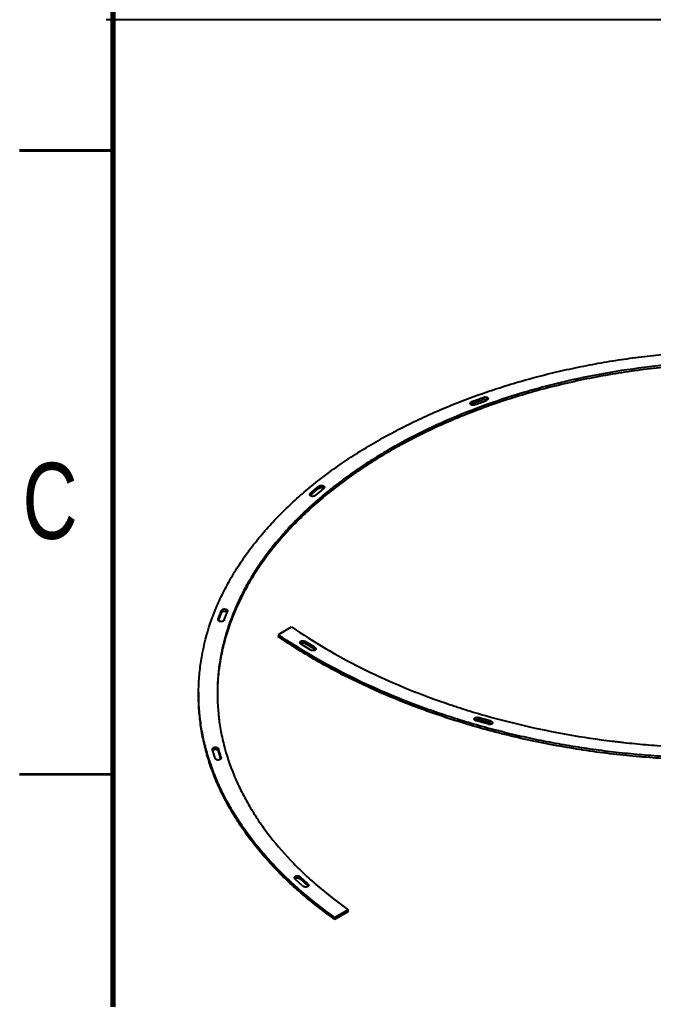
# Model space of a CAD drawing. Header units: millimetres. Extents: x 25 to 4175, y 19 to 2952.
# Drawn here: x 25 to 532, y 805 to 1590 of the extents above; entities that cross this region are included whole.
import ezdxf

# ---------------------------------------------------------------- set-up
doc = ezdxf.new("R2010")
doc.units = ezdxf.units.MM
doc.header["$LTSCALE"] = 10
doc.layers.add('SHEET', color=179, linetype='Continuous')
doc.styles.add('SLDTEXTSTYLE0', font='TXT', dxfattribs={"width": 0.75})

msp = doc.modelspace()

# ---------------------------------------------------------------- linework, layer by layer
at = {"color": 7, "linetype": 'Continuous', "lineweight": 70}
msp.add_line((100, 100), (100, 2870), dxfattribs=at)
at = {"color": 7, "linetype": 'Continuous', "lineweight": 35}
for p, q in [((25, 1485), (100, 1485)), ((100, 1485), (25, 1485)), ((100, 985), (25, 985))]:
    msp.add_line(p, q, dxfattribs=at)
at = {"color": 7, "linetype": 'Continuous', "lineweight": 25}
for p, q in [((387.39, 1282.31), (387.39, 1283.95)), ((396.61, 1285.65), (396.61, 1287.3)), ((258.06, 1210.5), (264.66, 1215.96)), ((258.06, 1208.85), (264.66, 1214.31)), ((258.06, 1208.85), (258.06, 1210.5)), ((261.82, 1208.55), (268.42, 1214.03)), ((264.66, 1214.31), (264.66, 1215.96)), ((184.05, 1109.56), (186.65, 1116.28)), ((186.65, 1114.64), (186.65, 1116.28)), ((188.88, 1108.78), (191.48, 1115.52)), ((184.05, 1108.72), (184.05, 1109.56)), ((184.24, 1108.38), (186.65, 1114.64)), ((232.22, 1097.04), (242.83, 1103.17)), ((232.22, 1097.04), (232.05, 1095.52)), ((258.14, 1084.7), (250.49, 1089.41)), ((261.36, 1086.91), (253.7, 1091.64)), ((253.7, 1089.99), (253.7, 1091.64)), ((261.36, 1085.27), (253.7, 1089.99)), ((261.36, 1085.27), (261.36, 1086.91)), ((261.36, 1085.27), (261.88, 1084.83)), ((401.85, 1027.92), (392.28, 1030.63)), ((392.28, 1028.98), (392.28, 1030.63)), ((401.85, 1026.28), (392.28, 1028.98)), ((400.39, 1025.17), (390.82, 1027.86)), ((401.85, 1026.28), (401.85, 1027.92)), ((186.39, 998.54), (184.38, 1005.38)), ((184.38, 1003.73), (184.38, 1005.38)), ((181.5, 997.98), (179.48, 1004.8)), ((186.21, 997.51), (184.38, 1003.73)), ((186.39, 997.9), (186.39, 998.54)), ((251.87, 895.47), (245.62, 901.16)), ((255.77, 897.28), (249.53, 902.98)), ((249.53, 901.33), (249.53, 902.98)), ((255.77, 895.63), (249.53, 901.33)), ((255.77, 895.63), (255.77, 897.28)), ((255.77, 895.63), (255.96, 895.39)), ((288.04, 876.56), (277.44, 870.42)), ((288.04, 874.91), (277.45, 868.78)), ((288.04, 874.91), (288.04, 876.56))]:
    msp.add_line(p, q, dxfattribs=at)
at = {"color": 7, "linetype": 'Continuous', "lineweight": 25, "flags": 128}
for points in [[(168.33, 1050.9), (168.33, 1050.09), (168.32, 1049.28)], [(277.45, 868.78), (277.45, 869.19), (277.44, 869.8), (277.44, 870.42)]]:
    msp.add_lwpolyline(points, dxfattribs=at)
at = {"color": 7, "linetype": 'Continuous', "lineweight": 25}
for points, knots in [([(277.44, 870.42), (268.48, 876.75), (260, 883.32), (247.95, 893.62), (244.03, 897.14), (236.47, 904.28), (232.83, 907.91), (225.86, 915.23), (222.52, 918.93), (216.12, 926.43), (213.06, 930.22), (207.24, 937.89), (204.47, 941.77), (199.21, 949.62), (196.73, 953.59), (192.06, 961.62), (189.86, 965.69), (185.77, 973.91), (183.88, 978.05), (180.44, 986.36), (178.88, 990.51), (176.09, 998.86), (174.85, 1003.05), (172.7, 1011.45), (171.78, 1015.66), (170.27, 1024.11), (169.67, 1028.36), (168.79, 1036.86), (168.51, 1041.13), (168.28, 1049.71), (168.32, 1054.02), (168.75, 1062.62), (169.12, 1066.9), (170.19, 1075.41), (170.88, 1079.65), (173.44, 1092.3), (175.77, 1100.67), (180.2, 1113.11), (181.84, 1117.23), (185.42, 1125.46), (187.37, 1129.56), (191.6, 1137.72), (193.87, 1141.78), (198.7, 1149.78), (201.24, 1153.73), (206.62, 1161.53), (209.44, 1165.38), (215.37, 1172.99), (218.46, 1176.75), (224.93, 1184.17), (228.3, 1187.83), (235.31, 1195.06), (238.94, 1198.63), (246.51, 1205.68), (250.43, 1209.17), (258.53, 1216.02), (262.7, 1219.39), (271.23, 1225.95), (275.6, 1229.16), (284.53, 1235.43), (289.1, 1238.5), (298.44, 1244.49), (303.21, 1247.42), (312.94, 1253.13), (317.91, 1255.92), (328.05, 1261.35), (333.21, 1263.99), (343.76, 1269.15), (349.14, 1271.67), (360.04, 1276.52), (365.55, 1278.86), (376.66, 1283.36), (382.28, 1285.51), (393.61, 1289.66), (399.33, 1291.65), (410.87, 1295.46), (416.69, 1297.28), (428.45, 1300.75), (434.38, 1302.4), (446.34, 1305.54), (452.38, 1307.02), (464.56, 1309.82), (470.72, 1311.13), (483.01, 1313.57), (489.16, 1314.7), (501.46, 1316.76), (507.61, 1317.7), (519.91, 1319.4), (526.06, 1320.16), (538.36, 1321.51), (544.52, 1322.09), (556.82, 1323.08), (562.97, 1323.48), (575.28, 1324.12), (581.44, 1324.34), (593.75, 1324.62), (599.9, 1324.67), (612.08, 1324.6), (618.11, 1324.47), (630.08, 1324.04), (636.02, 1323.74), (647.79, 1322.97), (653.62, 1322.51), (665.18, 1321.4), (670.91, 1320.77), (682.27, 1319.34), (687.9, 1318.54), (699.06, 1316.78), (704.59, 1315.81), (715.53, 1313.72), (720.94, 1312.59), (731.56, 1310.19), (736.76, 1308.92), (746.97, 1306.24), (751.99, 1304.82), (761.82, 1301.86), (766.64, 1300.31), (776.09, 1297.08), (780.73, 1295.39), (789.8, 1291.89), (794.24, 1290.07), (802.93, 1286.3), (807.18, 1284.35), (815.47, 1280.31), (819.51, 1278.22), (827.32, 1273.96), (831.09, 1271.79), (838.37, 1267.34), (841.88, 1265.07), (848.65, 1260.43), (851.91, 1258.07), (858.16, 1253.25), (861.16, 1250.8), (869.78, 1243.31), (875.02, 1238.13), (882.07, 1230.11), (884.29, 1227.41), (888.41, 1221.95), (890.33, 1219.2), (893.86, 1213.66), (895.48, 1210.87), (898.43, 1205.26), (899.75, 1202.44), (902.12, 1196.76), (903.16, 1193.9), (904.95, 1188.15), (905.69, 1185.26), (906.9, 1179.44), (907.35, 1176.52), (907.96, 1170.64), (908.12, 1167.69), (908.13, 1158.87), (907.54, 1153.02), (905.19, 1141.43), (903.43, 1135.67), (898.76, 1124.26), (895.84, 1118.6), (890.57, 1110.2), (888.67, 1107.42), (884.59, 1101.92), (882.41, 1099.2), (877.79, 1093.85), (875.36, 1091.21), (870.22, 1086.01), (867.53, 1083.45), (861.88, 1078.41), (858.92, 1075.92), (852.76, 1071.03), (849.55, 1068.63), (842.87, 1063.9), (839.4, 1061.58), (832.2, 1057.01), (828.46, 1054.76), (820.76, 1050.38), (816.8, 1048.25), (808.68, 1044.11), (804.53, 1042.11), (796.03, 1038.21), (791.67, 1036.32), (782.77, 1032.66), (778.23, 1030.9), (768.94, 1027.49), (764.2, 1025.84), (754.52, 1022.68), (749.59, 1021.16), (739.52, 1018.25), (734.38, 1016.85), (723.92, 1014.2), (718.6, 1012.95), (707.88, 1010.59), (702.47, 1009.5), (691.52, 1007.45), (685.99, 1006.5), (669.23, 1003.87), (657.85, 1002.42), (634.61, 1000.14), (622.77, 999.3), (604.67, 998.52), (598.59, 998.35), (586.4, 998.15), (580.29, 998.14), (568.07, 998.27), (561.96, 998.42), (549.7, 998.88), (543.57, 999.19), (531.28, 999.98), (525.13, 1000.45), (512.81, 1001.56), (506.64, 1002.19), (494.3, 1003.63), (488.12, 1004.43), (475.74, 1006.21), (469.52, 1007.18), (457.15, 1009.29), (450.99, 1010.43), (438.76, 1012.86), (432.69, 1014.15), (420.63, 1016.88), (414.63, 1018.33), (402.72, 1021.37), (396.81, 1022.97), (385.07, 1026.33), (379.23, 1028.08), (367.64, 1031.75), (361.89, 1033.66), (350.46, 1037.64), (344.78, 1039.71), (333.52, 1044.02), (327.94, 1046.25), (311.45, 1053.14), (300.78, 1058), (280.08, 1068.25), (270.06, 1073.63), (250.65, 1084.93), (241.27, 1090.85), (232.22, 1097.04)], [0.0001787, 0.0001787, 0.0001787, 0.0001787, 0.015625, 0.015625, 0.0234375, 0.0234375, 0.03125, 0.03125, 0.0390625, 0.0390625, 0.046875, 0.046875, 0.0546875, 0.0546875, 0.0625, 0.0625, 0.0703125, 0.0703125, 0.078125, 0.078125, 0.0859375, 0.0859375, 0.09375, 0.09375, 0.1015625, 0.1015625, 0.109375, 0.109375, 0.1171875, 0.1171875, 0.125, 0.125, 0.1328125, 0.1328125, 0.140625, 0.140625, 0.15625, 0.15625, 0.1640625, 0.1640625, 0.171875, 0.171875, 0.1796875, 0.1796875, 0.1875, 0.1875, 0.1953125, 0.1953125, 0.203125, 0.203125, 0.2109375, 0.2109375, 0.21875, 0.21875, 0.2265625, 0.2265625, 0.234375, 0.234375, 0.2421875, 0.2421875, 0.25, 0.25, 0.2578125, 0.2578125, 0.265625, 0.265625, 0.2734375, 0.2734375, 0.28125, 0.28125, 0.2890625, 0.2890625, 0.296875, 0.296875, 0.3046875, 0.3046875, 0.3125, 0.3125, 0.3203125, 0.3203125, 0.328125, 0.328125, 0.3359375, 0.3359375, 0.34375, 0.34375, 0.3515625, 0.3515625, 0.359375, 0.359375, 0.3671875, 0.3671875, 0.375, 0.375, 0.3828125, 0.3828125, 0.390625, 0.390625, 0.3984375, 0.3984375, 0.40625, 0.40625, 0.4140625, 0.4140625, 0.421875, 0.421875, 0.4296875, 0.4296875, 0.4375, 0.4375, 0.4453125, 0.4453125, 0.453125, 0.453125, 0.4609375, 0.4609375, 0.46875, 0.46875, 0.4765625, 0.4765625, 0.484375, 0.484375, 0.4921875, 0.4921875, 0.5, 0.5, 0.5078125, 0.5078125, 0.515625, 0.515625, 0.5234375, 0.5234375, 0.53125, 0.53125, 0.546875, 0.546875, 0.5546875, 0.5546875, 0.5625, 0.5625, 0.5703125, 0.5703125, 0.578125, 0.578125, 0.5859375, 0.5859375, 0.59375, 0.59375, 0.6015625, 0.6015625, 0.609375, 0.609375, 0.625, 0.625, 0.640625, 0.640625, 0.65625, 0.65625, 0.6640625, 0.6640625, 0.671875, 0.671875, 0.6796875, 0.6796875, 0.6875, 0.6875, 0.6953125, 0.6953125, 0.703125, 0.703125, 0.7109375, 0.7109375, 0.71875, 0.71875, 0.7265625, 0.7265625, 0.734375, 0.734375, 0.7421875, 0.7421875, 0.75, 0.75, 0.7578125, 0.7578125, 0.765625, 0.765625, 0.7734375, 0.7734375, 0.78125, 0.78125, 0.7890625, 0.7890625, 0.796875, 0.796875, 0.8125, 0.8125, 0.828125, 0.828125, 0.8359375, 0.8359375, 0.84375, 0.84375, 0.8515625, 0.8515625, 0.859375, 0.859375, 0.8671875, 0.8671875, 0.875, 0.875, 0.8828125, 0.8828125, 0.890625, 0.890625, 0.8984375, 0.8984375, 0.90625, 0.90625, 0.9140625, 0.9140625, 0.921875, 0.921875, 0.9296875, 0.9296875, 0.9375, 0.9375, 0.9453125, 0.9453125, 0.953125, 0.953125, 0.96875, 0.96875, 0.984375, 0.984375, 1, 1, 1, 1]), ([(242.83, 1103.17), (251.53, 1097.17), (260.53, 1091.45), (279.1, 1080.55), (288.67, 1075.37), (308.37, 1065.52), (318.5, 1060.85), (339.32, 1052.03), (350.01, 1047.87), (363.74, 1043), (366.5, 1042.04), (370.68, 1040.63), (372.07, 1040.17), (374.87, 1039.24), (376.28, 1038.78), (383.31, 1036.52), (388.97, 1034.78), (406, 1029.82), (417.46, 1026.83), (440.58, 1021.46), (452.24, 1019.08), (475.76, 1014.93), (487.62, 1013.15), (501.08, 1011.5), (502.57, 1011.33), (505.57, 1010.98), (507.07, 1010.81), (511.57, 1010.32), (514.56, 1010.01), (523.52, 1009.15), (529.47, 1008.66), (547.26, 1007.43), (559.04, 1006.92), (582.42, 1006.52), (594.02, 1006.63), (611.29, 1007.26), (617.03, 1007.55), (625.6, 1008.09), (628.45, 1008.29), (634.15, 1008.74), (636.99, 1008.98), (651.12, 1010.27), (662.15, 1011.6), (683.69, 1014.83), (694.19, 1016.72), (709.55, 1019.98), (714.6, 1021.14), (724.57, 1023.58), (729.5, 1024.87), (739.2, 1027.59), (743.99, 1029.02), (749.88, 1030.89), (751.06, 1031.27), (753.39, 1032.04), (754.56, 1032.43), (758.02, 1033.6), (760.31, 1034.39), (771.59, 1038.43), (780.2, 1041.89), (796.59, 1049.23), (804.37, 1053.11), (819.09, 1061.29), (826.04, 1065.6), (834.19, 1071.23), (835.79, 1072.37), (838.94, 1074.68), (840.48, 1075.84), (845, 1079.35), (847.88, 1081.72), (856.13, 1088.93), (861.1, 1093.86), (870.02, 1103.96), (873.96, 1109.14), (879.08, 1117.06), (880.65, 1119.73), (882.82, 1123.78), (883.5, 1125.14), (884.81, 1127.87), (885.43, 1129.24), (888.34, 1136.1), (890.09, 1141.6), (892.45, 1152.65), (893.07, 1158.18), (893.17, 1169.27), (892.66, 1174.83), (891.29, 1181.77), (890.98, 1183.16), (890.46, 1185.25), (890.28, 1185.94), (889.9, 1187.33), (889.7, 1188.02), (888.65, 1191.49), (887.67, 1194.24), (884.32, 1202.41), (881.54, 1207.77), (874.88, 1218.28), (871.01, 1223.44), (864.39, 1231.02), (862.04, 1233.52), (858.31, 1237.22), (857.03, 1238.45), (854.41, 1240.9), (853.06, 1242.11), (846.14, 1248.14), (840.14, 1252.76), (827.2, 1261.62), (820.28, 1265.84), (805.51, 1273.89), (797.66, 1277.72), (787.27, 1282.22), (785.16, 1283.11), (780.89, 1284.86), (778.72, 1285.72), (772.13, 1288.25), (767.66, 1289.88), (754, 1294.53), (744.56, 1297.35), (725.06, 1302.44), (714.99, 1304.7), (699.41, 1307.66), (694.13, 1308.57), (686.1, 1309.83), (683.4, 1310.23), (679.32, 1310.8), (677.96, 1310.99), (675.22, 1311.35), (673.84, 1311.53), (661.44, 1313.07), (650.27, 1314.11), (627.66, 1315.54), (616.22, 1315.93), (593.05, 1316.03), (581.34, 1315.75), (566.52, 1314.97), (563.55, 1314.79), (559.08, 1314.49), (557.58, 1314.38), (554.59, 1314.16), (553.1, 1314.04), (545.62, 1313.43), (539.66, 1312.85), (521.82, 1310.87), (509.99, 1309.21), (486.46, 1305.2), (474.75, 1302.86), (457.3, 1298.83), (451.5, 1297.39), (442.82, 1295.1), (439.94, 1294.32), (435.61, 1293.11), (434.17, 1292.7), (431.3, 1291.87), (429.86, 1291.45), (417, 1287.62), (405.84, 1283.91), (384.04, 1275.88), (373.4, 1271.55), (352.65, 1262.26), (342.53, 1257.31), (331.46, 1251.35), (330.24, 1250.69), (327.79, 1249.34), (326.58, 1248.66), (322.94, 1246.62), (320.55, 1245.24), (313.45, 1241.06), (308.82, 1238.21), (299.8, 1232.39), (295.39, 1229.42), (286.8, 1223.36), (282.61, 1220.27), (274.45, 1213.97), (270.48, 1210.75), (262.75, 1204.2), (258.99, 1200.86), (251.7, 1194.05), (248.17, 1190.59), (243.89, 1186.17), (243.04, 1185.28), (241.37, 1183.5), (240.54, 1182.6), (238.07, 1179.92), (236.47, 1178.12), (228.61, 1169.08), (222.89, 1161.71), (215.14, 1150.43), (212.7, 1146.63), (208.08, 1138.96), (205.92, 1135.09), (201.86, 1127.27), (199.98, 1123.32), (197.36, 1117.34), (196.53, 1115.33), (194.93, 1111.3), (194.16, 1109.27), (190.55, 1099.14), (188.29, 1091), (184.99, 1074.68), (183.96, 1066.49), (183.12, 1050.04), (183.32, 1041.78), (184.26, 1032.44), (184.38, 1031.4), (184.63, 1029.32), (184.76, 1028.28), (185.19, 1025.17), (185.52, 1023.1), (186.62, 1016.91), (187.51, 1012.81), (190.62, 1000.59), (193.3, 992.53), (198.22, 980.58), (200.01, 976.62), (203.9, 968.75), (206, 964.83), (209.37, 958.98), (210.53, 957.04), (212.34, 954.14), (212.95, 953.17), (214.19, 951.24), (214.82, 950.27), (218.01, 945.47), (220.7, 941.68), (229.15, 930.5), (235.3, 923.26), (245.29, 912.72), (248.74, 909.26), (255.91, 902.44), (259.62, 899.08), (271.13, 889.16), (279.32, 882.76), (288.04, 876.56)], [0, 0, 0, 0, 0.015625, 0.015625, 0.03125, 0.03125, 0.046875, 0.046875, 0.0625, 0.0625, 0.066406, 0.066406, 0.068359, 0.068359, 0.070313, 0.070313, 0.078125, 0.078125, 0.09375, 0.09375, 0.109375, 0.109375, 0.125, 0.125, 0.126953, 0.126953, 0.128906, 0.128906, 0.132813, 0.132813, 0.140625, 0.140625, 0.15625, 0.15625, 0.171875, 0.171875, 0.179688, 0.179688, 0.183594, 0.183594, 0.1875, 0.1875, 0.203125, 0.203125, 0.21875, 0.21875, 0.226563, 0.226563, 0.234375, 0.234375, 0.242188, 0.242188, 0.244141, 0.244141, 0.246094, 0.246094, 0.25, 0.25, 0.265625, 0.265625, 0.28125, 0.28125, 0.296875, 0.296875, 0.300781, 0.300781, 0.304688, 0.304688, 0.3125, 0.3125, 0.328125, 0.328125, 0.34375, 0.34375, 0.351563, 0.351563, 0.355469, 0.355469, 0.359375, 0.359375, 0.375, 0.375, 0.390625, 0.390625, 0.40625, 0.40625, 0.410156, 0.410156, 0.412109, 0.412109, 0.414063, 0.414063, 0.421875, 0.421875, 0.4375, 0.4375, 0.453125, 0.453125, 0.460938, 0.460938, 0.464844, 0.464844, 0.46875, 0.46875, 0.484375, 0.484375, 0.5, 0.5, 0.515625, 0.515625, 0.519531, 0.519531, 0.523438, 0.523438, 0.53125, 0.53125, 0.546875, 0.546875, 0.5625, 0.5625, 0.570313, 0.570313, 0.574219, 0.574219, 0.576172, 0.576172, 0.578125, 0.578125, 0.59375, 0.59375, 0.609375, 0.609375, 0.625, 0.625, 0.628906, 0.628906, 0.630859, 0.630859, 0.632813, 0.632813, 0.640625, 0.640625, 0.65625, 0.65625, 0.671875, 0.671875, 0.679688, 0.679688, 0.683594, 0.683594, 0.685547, 0.685547, 0.6875, 0.6875, 0.703125, 0.703125, 0.71875, 0.71875, 0.734375, 0.734375, 0.736328, 0.736328, 0.738281, 0.738281, 0.742188, 0.742188, 0.75, 0.75, 0.757813, 0.757813, 0.765625, 0.765625, 0.773437, 0.773437, 0.78125, 0.78125, 0.789062, 0.789062, 0.791016, 0.791016, 0.792969, 0.792969, 0.796875, 0.796875, 0.8125, 0.8125, 0.820312, 0.820312, 0.828125, 0.828125, 0.835937, 0.835937, 0.839844, 0.839844, 0.84375, 0.84375, 0.859375, 0.859375, 0.875, 0.875, 0.890625, 0.890625, 0.892578, 0.892578, 0.894531, 0.894531, 0.898437, 0.898437, 0.90625, 0.90625, 0.921875, 0.921875, 0.929687, 0.929687, 0.9375, 0.9375, 0.941406, 0.941406, 0.943359, 0.943359, 0.945312, 0.945312, 0.953125, 0.953125, 0.96875, 0.96875, 0.976563, 0.976563, 0.984375, 0.984375, 1, 1, 1, 1]), ([(893.03, 1165.55), (892.84, 1168.63), (892.47, 1174.96), (890.4, 1184.49), (887.25, 1194.09), (882.88, 1203.66), (877.28, 1213.15), (870.44, 1222.53), (862.53, 1231.53), (853.63, 1240.14), (843.8, 1248.34), (832.86, 1256.27), (820.81, 1263.89), (807.65, 1271.16), (793.72, 1277.88), (779.11, 1284.04), (763.89, 1289.63), (747.78, 1294.77), (730.79, 1299.4), (712.96, 1303.48), (694.74, 1306.91), (676.22, 1309.68), (657.48, 1311.81), (638.15, 1313.34), (618.28, 1314.23), (597.93, 1314.44), (577.62, 1313.97), (557.42, 1312.83), (537.4, 1311.05), (517.17, 1308.59), (496.8, 1305.43), (476.34, 1301.55), (456.34, 1297.03), (436.83, 1291.92), (417.88, 1286.24), (399.11, 1279.89), (380.59, 1272.85), (362.41, 1265.13), (345.03, 1256.9), (328.48, 1248.22), (312.8, 1239.12), (297.65, 1229.43), (283.13, 1219.15), (269.31, 1208.28), (256.52, 1197.11), (244.79, 1185.66), (234.12, 1174), (224.28, 1161.88), (215.35, 1149.33), (207.39, 1136.37), (200.61, 1123.32), (194.99, 1110.25), (190.49, 1097.18), (187, 1083.85), (184.65, 1070.29), (183.43, 1058.61), (183.47, 1051.5), (183.48, 1048.99)], [0, 0, 0, 0, 0.017818, 0.036567, 0.055331, 0.07408, 0.093384, 0.112703, 0.132007, 0.150588, 0.169184, 0.187765, 0.206895, 0.226042, 0.245173, 0.263581, 0.282003, 0.30041, 0.319363, 0.33833, 0.357282, 0.375523, 0.393778, 0.412019, 0.4308, 0.449596, 0.468377, 0.486442, 0.504522, 0.522587, 0.541187, 0.559802, 0.578402, 0.596303, 0.614218, 0.63212, 0.650551, 0.668998, 0.68743, 0.705151, 0.722885, 0.740606, 0.758851, 0.777112, 0.795357, 0.812919, 0.830495, 0.848057, 0.866141, 0.884239, 0.902323, 0.91969, 0.937071, 0.954438, 0.972318, 0.990214, 1, 1, 1, 1]), ([(389.33, 1281.24), (389.17, 1281.18), (389.02, 1281.14), (388.7, 1281.07), (388.54, 1281.04), (388.21, 1281), (388.05, 1281), (387.73, 1281), (387.57, 1281.02), (387.27, 1281.07), (387.12, 1281.1), (386.85, 1281.19), (386.72, 1281.24), (386.37, 1281.42), (386.18, 1281.58), (385.99, 1281.85), (385.94, 1281.94), (385.88, 1282.14), (385.86, 1282.24), (385.86, 1282.45), (385.87, 1282.55), (385.94, 1282.76), (385.98, 1282.87), (386.11, 1283.07), (386.19, 1283.17), (386.36, 1283.36), (386.47, 1283.45), (386.7, 1283.62), (386.82, 1283.69), (387.09, 1283.84), (387.24, 1283.9), (387.39, 1283.95)], [0, 0, 0, 0, 0.0625, 0.0625, 0.125, 0.125, 0.1875, 0.1875, 0.25, 0.25, 0.3125, 0.3125, 0.375, 0.375, 0.5, 0.5, 0.5625, 0.5625, 0.625, 0.625, 0.6875, 0.6875, 0.75, 0.75, 0.8125, 0.8125, 0.875, 0.875, 0.9375, 0.9375, 1, 1, 1, 1]), ([(386.26, 1281.55), (386.33, 1281.64), (386.54, 1281.9), (386.97, 1282.14), (387.31, 1282.27), (387.39, 1282.31)], [0, 0, 0, 0, 0.283653, 0.826531, 1, 1, 1, 1]), ([(396.61, 1287.3), (396.76, 1287.36), (396.92, 1287.4), (397.24, 1287.48), (397.4, 1287.5), (397.73, 1287.54), (397.89, 1287.54), (398.21, 1287.54), (398.37, 1287.52), (398.67, 1287.48), (398.82, 1287.44), (399.09, 1287.36), (399.22, 1287.31), (399.57, 1287.13), (399.76, 1286.97), (399.95, 1286.7), (400, 1286.61), (400.06, 1286.41), (400.08, 1286.31), (400.08, 1286.11), (400.06, 1286), (400, 1285.79), (399.95, 1285.69), (399.83, 1285.49), (399.75, 1285.39), (399.57, 1285.2), (399.47, 1285.11), (399.24, 1284.94), (399.11, 1284.86), (398.84, 1284.72), (398.7, 1284.66), (398.55, 1284.6)], [0, 0, 0, 0, 0.0625, 0.0625, 0.125, 0.125, 0.1875, 0.1875, 0.25, 0.25, 0.3125, 0.3125, 0.375, 0.375, 0.5, 0.5, 0.5625, 0.5625, 0.625, 0.625, 0.6875, 0.6875, 0.75, 0.75, 0.8125, 0.8125, 0.875, 0.875, 0.9375, 0.9375, 1, 1, 1, 1]), ([(396.61, 1285.65), (396.88, 1285.73), (397.43, 1285.89), (398.29, 1285.91), (399.05, 1285.75), (399.53, 1285.54), (399.66, 1285.37), (399.68, 1285.35)], [0, 0, 0, 0, 0.243043, 0.486129, 0.728024, 0.967742, 1, 1, 1, 1]), ([(261.82, 1208.55), (261.71, 1208.46), (261.59, 1208.37), (261.33, 1208.22), (261.19, 1208.15), (260.9, 1208.04), (260.75, 1207.99), (260.43, 1207.91), (260.27, 1207.88), (259.94, 1207.84), (259.78, 1207.84), (259.46, 1207.84), (259.29, 1207.86), (258.83, 1207.93), (258.54, 1208.02), (258.17, 1208.22), (258.05, 1208.29), (257.85, 1208.45), (257.77, 1208.54), (257.62, 1208.73), (257.57, 1208.83), (257.48, 1209.03), (257.46, 1209.14), (257.44, 1209.36), (257.44, 1209.47), (257.48, 1209.68), (257.52, 1209.79), (257.63, 1210.01), (257.7, 1210.11), (257.86, 1210.31), (257.95, 1210.41), (258.06, 1210.5)], [0, 0, 0, 0, 0.0625, 0.0625, 0.125, 0.125, 0.1875, 0.1875, 0.25, 0.25, 0.3125, 0.3125, 0.375, 0.375, 0.5, 0.5, 0.5625, 0.5625, 0.625, 0.625, 0.6875, 0.6875, 0.75, 0.75, 0.8125, 0.8125, 0.875, 0.875, 0.9375, 0.9375, 1, 1, 1, 1]), ([(264.66, 1215.96), (264.77, 1216.05), (264.89, 1216.13), (265.15, 1216.28), (265.29, 1216.35), (265.58, 1216.47), (265.73, 1216.52), (266.05, 1216.6), (266.21, 1216.63), (266.54, 1216.66), (266.7, 1216.67), (267.03, 1216.67), (267.19, 1216.65), (267.65, 1216.58), (267.94, 1216.49), (268.31, 1216.3), (268.43, 1216.23), (268.63, 1216.07), (268.71, 1215.98), (268.86, 1215.79), (268.92, 1215.69), (269, 1215.49), (269.03, 1215.38), (269.05, 1215.17), (269.04, 1215.06), (269, 1214.84), (268.96, 1214.73), (268.85, 1214.52), (268.79, 1214.41), (268.62, 1214.21), (268.53, 1214.12), (268.42, 1214.03)], [0, 0, 0, 0, 0.0625, 0.0625, 0.125, 0.125, 0.1875, 0.1875, 0.25, 0.25, 0.3125, 0.3125, 0.375, 0.375, 0.5, 0.5, 0.5625, 0.5625, 0.625, 0.625, 0.6875, 0.6875, 0.75, 0.75, 0.8125, 0.8125, 0.875, 0.875, 0.9375, 0.9375, 1, 1, 1, 1]), ([(264.66, 1214.31), (264.87, 1214.46), (265.29, 1214.74), (266.11, 1214.99), (266.97, 1215.05), (267.77, 1214.91), (268.38, 1214.66), (268.6, 1214.41), (268.68, 1214.32)], [0, 0, 0, 0, 0.179914, 0.359859, 0.538931, 0.716363, 0.892375, 1, 1, 1, 1]), ([(257.8, 1208.55), (257.83, 1208.6), (257.89, 1208.71), (258, 1208.8), (258.06, 1208.85)], [0, 0, 0, 0, 0.453246, 1, 1, 1, 1]), ([(908.07, 1164.29), (908.06, 1161.34), (908.02, 1155.05), (906.54, 1145.46), (903.96, 1135.54), (900.21, 1125.73), (895.33, 1116), (889.3, 1106.42), (882.17, 1097.05), (873.98, 1087.94), (864.78, 1079.13), (854.56, 1070.62), (843.33, 1062.43), (831.1, 1054.56), (817.93, 1047.08), (803.9, 1040.04), (789.1, 1033.48), (773.53, 1027.39), (757.19, 1021.78), (740.09, 1016.66), (722.3, 1012.07), (703.92, 1008.04), (685.06, 1004.61), (665.77, 1001.76), (646.04, 999.5), (625.88, 997.85), (605.32, 996.81), (584.49, 996.41), (563.51, 996.65), (542.47, 997.53), (521.36, 999.04), (500.19, 1001.19), (478.97, 1003.99), (457.8, 1007.44), (436.8, 1011.54), (416.09, 1016.24), (395.7, 1021.55), (375.61, 1027.46), (355.84, 1033.99), (336.43, 1041.14), (317.48, 1048.87), (299.1, 1057.15), (281.34, 1065.95), (264.23, 1075.27), (247.7, 1085.08), (237.28, 1092.03), (232.05, 1095.52)], [0, 0, 0, 0, 0.020121, 0.042873, 0.065559, 0.088254, 0.111034, 0.133946, 0.15686, 0.179632, 0.20233, 0.225013, 0.247752, 0.270617, 0.293565, 0.316379, 0.339092, 0.36177, 0.384481, 0.407286, 0.430227, 0.453103, 0.475843, 0.498526, 0.521213, 0.543976, 0.566863, 0.589788, 0.612577, 0.635277, 0.65795, 0.680665, 0.703475, 0.726421, 0.749282, 0.772014, 0.794693, 0.817378, 0.840124, 0.863008, 0.88594, 0.908771, 0.931529, 0.954274, 0.977078, 1, 1, 1, 1]), ([(186.65, 1116.28), (186.69, 1116.4), (186.75, 1116.5), (186.89, 1116.71), (186.98, 1116.8), (187.18, 1116.99), (187.29, 1117.07), (187.53, 1117.23), (187.67, 1117.3), (187.95, 1117.42), (188.1, 1117.47), (188.41, 1117.55), (188.57, 1117.58), (189.06, 1117.64), (189.39, 1117.63), (189.87, 1117.56), (190.02, 1117.52), (190.32, 1117.43), (190.46, 1117.37), (190.72, 1117.24), (190.84, 1117.17), (191.05, 1117), (191.15, 1116.92), (191.31, 1116.72), (191.38, 1116.62), (191.48, 1116.41), (191.52, 1116.3), (191.56, 1116.08), (191.57, 1115.97), (191.55, 1115.74), (191.52, 1115.63), (191.48, 1115.52)], [0, 0, 0, 0, 0.0625, 0.0625, 0.125, 0.125, 0.1875, 0.1875, 0.25, 0.25, 0.3125, 0.3125, 0.375, 0.375, 0.5, 0.5, 0.5625, 0.5625, 0.625, 0.625, 0.6875, 0.6875, 0.75, 0.75, 0.8125, 0.8125, 0.875, 0.875, 0.9375, 0.9375, 1, 1, 1, 1]), ([(186.65, 1114.64), (186.75, 1114.82), (186.95, 1115.19), (187.57, 1115.63), (188.33, 1115.92), (189.19, 1116.01), (190.02, 1115.91), (190.73, 1115.61), (191.17, 1115.31), (191.28, 1115.09), (191.3, 1115.05)], [0, 0, 0, 0, 0.1404046, 0.2808324, 0.4205929, 0.5590504, 0.696341, 0.8331073, 0.970217, 1, 1, 1, 1]), ([(188.88, 1108.78), (188.84, 1108.67), (188.78, 1108.57), (188.64, 1108.36), (188.55, 1108.26), (188.35, 1108.08), (188.24, 1107.99), (188, 1107.84), (187.86, 1107.77), (187.58, 1107.65), (187.43, 1107.6), (187.12, 1107.52), (186.96, 1107.49), (186.47, 1107.43), (186.14, 1107.44), (185.66, 1107.52), (185.51, 1107.56), (185.21, 1107.65), (185.07, 1107.71), (184.81, 1107.84), (184.69, 1107.91), (184.48, 1108.08), (184.38, 1108.17), (184.22, 1108.36), (184.15, 1108.46), (184.05, 1108.67), (184.01, 1108.78), (183.97, 1109.01), (183.96, 1109.12), (183.99, 1109.34), (184.01, 1109.45), (184.05, 1109.56)], [0, 0, 0, 0, 0.0625, 0.0625, 0.125, 0.125, 0.1875, 0.1875, 0.25, 0.25, 0.3125, 0.3125, 0.375, 0.375, 0.5, 0.5, 0.5625, 0.5625, 0.625, 0.625, 0.6875, 0.6875, 0.75, 0.75, 0.8125, 0.8125, 0.875, 0.875, 0.9375, 0.9375, 1, 1, 1, 1]), ([(250.49, 1089.41), (250.36, 1089.49), (250.25, 1089.57), (250.04, 1089.75), (249.95, 1089.85), (249.8, 1090.04), (249.74, 1090.15), (249.65, 1090.35), (249.62, 1090.46), (249.59, 1090.67), (249.59, 1090.78), (249.63, 1090.99), (249.66, 1091.09), (249.81, 1091.38), (249.97, 1091.56), (250.28, 1091.78), (250.4, 1091.84), (250.66, 1091.96), (250.8, 1092), (251.09, 1092.08), (251.24, 1092.11), (251.55, 1092.14), (251.72, 1092.15), (252.04, 1092.14), (252.21, 1092.13), (252.53, 1092.08), (252.69, 1092.05), (253, 1091.96), (253.15, 1091.91), (253.44, 1091.79), (253.58, 1091.72), (253.7, 1091.64)], [0, 0, 0, 0, 0.0625, 0.0625, 0.125, 0.125, 0.1875, 0.1875, 0.25, 0.25, 0.3125, 0.3125, 0.375, 0.375, 0.5, 0.5, 0.5625, 0.5625, 0.625, 0.625, 0.6875, 0.6875, 0.75, 0.75, 0.8125, 0.8125, 0.875, 0.875, 0.9375, 0.9375, 1, 1, 1, 1]), ([(249.96, 1089.85), (250.09, 1089.97), (250.38, 1090.23), (251.07, 1090.46), (251.89, 1090.53), (252.74, 1090.42), (253.34, 1090.2), (253.63, 1090.03), (253.7, 1089.99)], [0, 0, 0, 0, 0.1646834, 0.3570748, 0.5496534, 0.743261, 0.9383054, 1, 1, 1, 1]), ([(261.36, 1086.91), (261.49, 1086.84), (261.6, 1086.75), (261.8, 1086.58), (261.89, 1086.48), (262.04, 1086.28), (262.1, 1086.18), (262.2, 1085.97), (262.23, 1085.86), (262.26, 1085.65), (262.25, 1085.55), (262.22, 1085.34), (262.19, 1085.24), (262.04, 1084.95), (261.88, 1084.77), (261.56, 1084.56), (261.44, 1084.49), (261.19, 1084.38), (261.05, 1084.33), (260.76, 1084.26), (260.6, 1084.23), (260.29, 1084.2), (260.13, 1084.19), (259.8, 1084.2), (259.64, 1084.21), (259.31, 1084.26), (259.15, 1084.29), (258.84, 1084.38), (258.69, 1084.43), (258.41, 1084.55), (258.27, 1084.62), (258.14, 1084.7)], [0, 0, 0, 0, 0.0625, 0.0625, 0.125, 0.125, 0.1875, 0.1875, 0.25, 0.25, 0.3125, 0.3125, 0.375, 0.375, 0.5, 0.5, 0.5625, 0.5625, 0.625, 0.625, 0.6875, 0.6875, 0.75, 0.75, 0.8125, 0.8125, 0.875, 0.875, 0.9375, 0.9375, 1, 1, 1, 1]), ([(277.45, 868.78), (273, 872), (264.09, 878.46), (251.65, 888.65), (239.94, 899.17), (229.07, 910.02), (219.04, 921.14), (209.87, 932.54), (201.57, 944.2), (194.12, 956.12), (187.56, 968.31), (181.93, 980.69), (177.27, 993.19), (173.57, 1005.77), (170.81, 1018.42), (169.07, 1031.16), (168.27, 1041.46), (168.4, 1047.51), (168.44, 1049.28)], [0, 0, 0, 0, 0.065252, 0.130448, 0.195681, 0.260647, 0.325352, 0.389903, 0.454459, 0.519193, 0.584315, 0.649594, 0.714441, 0.779056, 0.843571, 0.9082, 0.973074, 1, 1, 1, 1]), ([(390.82, 1027.86), (390.67, 1027.91), (390.52, 1027.96), (390.23, 1028.08), (390.09, 1028.15), (389.84, 1028.3), (389.73, 1028.38), (389.52, 1028.55), (389.43, 1028.65), (389.27, 1028.84), (389.21, 1028.93), (389.11, 1029.13), (389.08, 1029.24), (389.03, 1029.54), (389.07, 1029.74), (389.21, 1030.01), (389.27, 1030.1), (389.43, 1030.26), (389.52, 1030.33), (389.73, 1030.47), (389.85, 1030.53), (390.1, 1030.63), (390.24, 1030.67), (390.53, 1030.73), (390.68, 1030.76), (390.99, 1030.78), (391.15, 1030.79), (391.48, 1030.77), (391.64, 1030.76), (391.96, 1030.71), (392.13, 1030.67), (392.28, 1030.63)], [0, 0, 0, 0, 0.0625, 0.0625, 0.125, 0.125, 0.1875, 0.1875, 0.25, 0.25, 0.3125, 0.3125, 0.375, 0.375, 0.5, 0.5, 0.5625, 0.5625, 0.625, 0.625, 0.6875, 0.6875, 0.75, 0.75, 0.8125, 0.8125, 0.875, 0.875, 0.9375, 0.9375, 1, 1, 1, 1]), ([(389.47, 1028.61), (389.55, 1028.68), (389.77, 1028.89), (390.38, 1029.08), (391.18, 1029.17), (391.84, 1029.1), (392.2, 1029), (392.28, 1028.98)], [0, 0, 0, 0, 0.141932, 0.398814, 0.657169, 0.917486, 1, 1, 1, 1]), ([(401.85, 1027.92), (402, 1027.88), (402.15, 1027.82), (402.44, 1027.7), (402.58, 1027.64), (402.83, 1027.48), (402.95, 1027.4), (403.15, 1027.23), (403.25, 1027.14), (403.4, 1026.95), (403.46, 1026.85), (403.56, 1026.65), (403.59, 1026.55), (403.64, 1026.25), (403.61, 1026.05), (403.46, 1025.78), (403.4, 1025.7), (403.24, 1025.54), (403.15, 1025.46), (402.94, 1025.33), (402.83, 1025.27), (402.57, 1025.17), (402.44, 1025.13), (402.14, 1025.07), (401.99, 1025.04), (401.68, 1025.02), (401.52, 1025.01), (401.19, 1025.03), (401.03, 1025.04), (400.71, 1025.09), (400.55, 1025.13), (400.39, 1025.17)], [0, 0, 0, 0, 0.0625, 0.0625, 0.125, 0.125, 0.1875, 0.1875, 0.25, 0.25, 0.3125, 0.3125, 0.375, 0.375, 0.5, 0.5, 0.5625, 0.5625, 0.625, 0.625, 0.6875, 0.6875, 0.75, 0.75, 0.8125, 0.8125, 0.875, 0.875, 0.9375, 0.9375, 1, 1, 1, 1]), ([(401.85, 1026.28), (402.1, 1026.18), (402.62, 1026), (403.07, 1025.71), (403.19, 1025.54), (403.19, 1025.54)], [0, 0, 0, 0, 0.496611, 0.993288, 1, 1, 1, 1]), ([(179.48, 1004.8), (179.45, 1004.91), (179.43, 1005.02), (179.43, 1005.24), (179.44, 1005.36), (179.5, 1005.58), (179.55, 1005.68), (179.67, 1005.89), (179.75, 1005.99), (179.93, 1006.17), (180.03, 1006.26), (180.26, 1006.42), (180.39, 1006.49), (180.79, 1006.67), (181.1, 1006.75), (181.58, 1006.81), (181.75, 1006.82), (182.08, 1006.81), (182.24, 1006.8), (182.56, 1006.75), (182.72, 1006.71), (183.03, 1006.62), (183.17, 1006.56), (183.45, 1006.43), (183.57, 1006.35), (183.8, 1006.19), (183.91, 1006.1), (184.09, 1005.91), (184.17, 1005.81), (184.3, 1005.6), (184.35, 1005.49), (184.38, 1005.38)], [0, 0, 0, 0, 0.0625, 0.0625, 0.125, 0.125, 0.1875, 0.1875, 0.25, 0.25, 0.3125, 0.3125, 0.375, 0.375, 0.5, 0.5, 0.5625, 0.5625, 0.625, 0.625, 0.6875, 0.6875, 0.75, 0.75, 0.8125, 0.8125, 0.875, 0.875, 0.9375, 0.9375, 1, 1, 1, 1]), ([(179.66, 1004.18), (179.68, 1004.22), (179.77, 1004.43), (180.2, 1004.76), (180.9, 1005.07), (181.73, 1005.2), (182.57, 1005.13), (183.35, 1004.87), (183.96, 1004.45), (184.27, 1004.04), (184.36, 1003.79), (184.38, 1003.73)], [0, 0, 0, 0, 0.024991, 0.15984, 0.293415, 0.425804, 0.557612, 0.689692, 0.822787, 0.957217, 1, 1, 1, 1]), ([(186.39, 998.54), (186.43, 998.43), (186.44, 998.32), (186.45, 998.1), (186.43, 997.98), (186.37, 997.76), (186.32, 997.66), (186.2, 997.45), (186.12, 997.35), (185.95, 997.17), (185.84, 997.08), (185.61, 996.93), (185.49, 996.86), (185.08, 996.68), (184.77, 996.59), (184.29, 996.54), (184.12, 996.53), (183.79, 996.54), (183.63, 996.55), (183.31, 996.61), (183.15, 996.64), (182.85, 996.74), (182.7, 996.79), (182.43, 996.93), (182.3, 997), (182.07, 997.17), (181.96, 997.26), (181.78, 997.45), (181.7, 997.55), (181.58, 997.76), (181.53, 997.87), (181.5, 997.98)], [0, 0, 0, 0, 0.0625, 0.0625, 0.125, 0.125, 0.1875, 0.1875, 0.25, 0.25, 0.3125, 0.3125, 0.375, 0.375, 0.5, 0.5, 0.5625, 0.5625, 0.625, 0.625, 0.6875, 0.6875, 0.75, 0.75, 0.8125, 0.8125, 0.875, 0.875, 0.9375, 0.9375, 1, 1, 1, 1]), ([(245.62, 901.16), (245.52, 901.25), (245.43, 901.35), (245.28, 901.55), (245.22, 901.66), (245.13, 901.87), (245.1, 901.98), (245.07, 902.2), (245.07, 902.31), (245.11, 902.53), (245.14, 902.64), (245.24, 902.84), (245.31, 902.94), (245.54, 903.21), (245.76, 903.37), (246.14, 903.55), (246.28, 903.6), (246.57, 903.68), (246.73, 903.71), (247.04, 903.75), (247.21, 903.76), (247.53, 903.75), (247.69, 903.74), (248.02, 903.69), (248.18, 903.66), (248.49, 903.57), (248.64, 903.51), (248.93, 903.39), (249.06, 903.32), (249.31, 903.16), (249.43, 903.07), (249.53, 902.98)], [0, 0, 0, 0, 0.0625, 0.0625, 0.125, 0.125, 0.1875, 0.1875, 0.25, 0.25, 0.3125, 0.3125, 0.375, 0.375, 0.5, 0.5, 0.5625, 0.5625, 0.625, 0.625, 0.6875, 0.6875, 0.75, 0.75, 0.8125, 0.8125, 0.875, 0.875, 0.9375, 0.9375, 1, 1, 1, 1]), ([(245.44, 901.39), (245.5, 901.47), (245.69, 901.71), (246.25, 901.97), (247.03, 902.13), (247.88, 902.09), (248.69, 901.88), (249.23, 901.58), (249.47, 901.38), (249.53, 901.33)], [0, 0, 0, 0, 0.084074, 0.255886, 0.426819, 0.598002, 0.770463, 0.944695, 1, 1, 1, 1]), ([(255.77, 897.28), (255.88, 897.18), (255.97, 897.08), (256.12, 896.88), (256.18, 896.77), (256.27, 896.56), (256.3, 896.45), (256.33, 896.23), (256.33, 896.12), (256.29, 895.9), (256.26, 895.8), (256.16, 895.59), (256.09, 895.5), (255.86, 895.23), (255.64, 895.07), (255.26, 894.89), (255.12, 894.84), (254.83, 894.76), (254.67, 894.73), (254.36, 894.7), (254.19, 894.69), (253.87, 894.69), (253.7, 894.71), (253.38, 894.76), (253.22, 894.79), (252.91, 894.88), (252.76, 894.93), (252.47, 895.06), (252.34, 895.13), (252.09, 895.29), (251.97, 895.38), (251.87, 895.47)], [0, 0, 0, 0, 0.0625, 0.0625, 0.125, 0.125, 0.1875, 0.1875, 0.25, 0.25, 0.3125, 0.3125, 0.375, 0.375, 0.5, 0.5, 0.5625, 0.5625, 0.625, 0.625, 0.6875, 0.6875, 0.75, 0.75, 0.8125, 0.8125, 0.875, 0.875, 0.9375, 0.9375, 1, 1, 1, 1])]:
    msp.add_open_spline(points, degree=3, knots=knots, dxfattribs=at)
for points in [[(387.39, 1283.95), (390.46, 1285.07), (393.54, 1286.19), (396.61, 1287.3)], [(387.39, 1282.31), (390.46, 1283.42), (393.54, 1284.54), (396.61, 1285.65)], [(389.33, 1281.24), (392.4, 1282.36), (395.47, 1283.48), (398.55, 1284.6)]]:
    msp.add_open_spline(points, degree=3, dxfattribs=at)
at = {"layer": 'SHEET'}
msp.add_line((94.21, 1590.02), (4092.72, 1590.02), dxfattribs=at)

# ---------------------------------------------------------------- texts
at = {"color": 7, "linetype": 'Continuous', "lineweight": 0, "insert": (49.37, 1234.76), "char_height": 60.96, "attachment_point": 2, "style": 'SLDTEXTSTYLE0'}
msp.add_mtext('C', dxfattribs=at)

doc.saveas('drawing.dxf')
